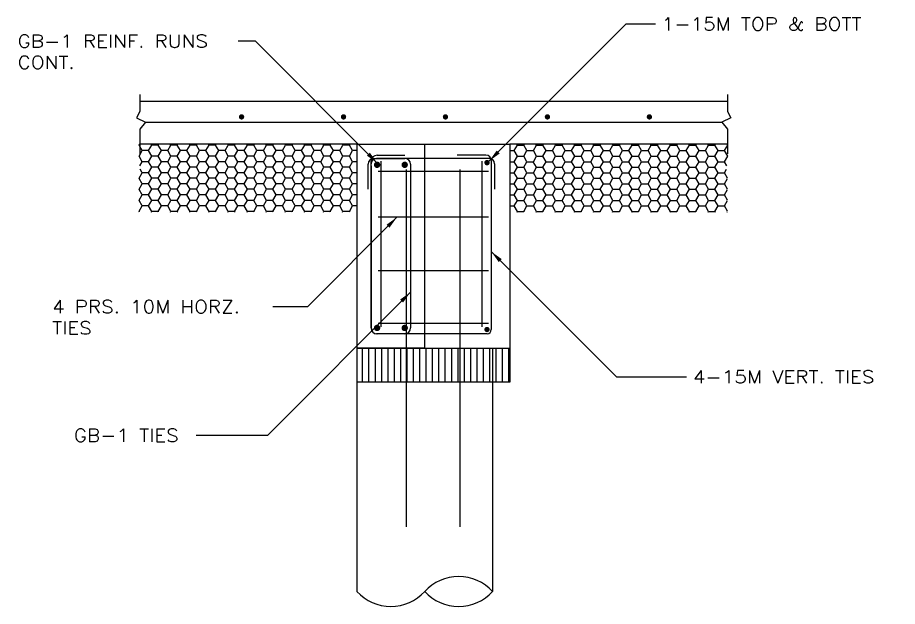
# Model space of a CAD drawing. Header units: inches. Extents: x -229 to 9761, y -1201 to 3580.
# Drawn here: x 1670.2 to 1773.7, y -567 to -497.8 of the extents above; entities that cross this region are included whole.
import ezdxf

# ---------------------------------------------------------------- set-up
doc = ezdxf.new("R2010")
doc.units = ezdxf.units.IN
doc.header["$MEASUREMENT"] = 0
for name, color, linetype in [('Foundation_Details_Reinf', 131, 'CONTINUOUS'), ('LAYER11A', 11, 'CONTINUOUS'), ('LAYER131A', 131, 'CONTINUOUS'), ('LAYER72A', 72, 'CONTINUOUS'), ('LAYER7A', 7, 'CONTINUOUS'), ('Structural_Plan_GB', 41, 'CONTINUOUS'), ('Structural_Section_Dim', 5, 'CONTINUOUS'), ('Structural_Section_Reinf', 131, 'CONTINUOUS')]:
    doc.layers.add(name, color=color, linetype=linetype)
doc.styles.add('ROMANS-115', font='romans.shx', dxfattribs={"width": 1.15})
doc.dimstyles.new('112-ROMANS-115-MS-BPV', dxfattribs={"dimscale": 0, "dimtxt": 1.5, "dimasz": 1.5, "dimexe": 1.5, "dimexo": 0.75, "dimgap": 0.75, "dimtad": 1, "dimdec": 3, "dimlfac": -96, "dimrnd": 0.125, "dimzin": 1, "dimdsep": 46, "dimlunit": 4, "dimtxsty": 'ROMANS-115', "dimcen": 0.75, "dimclrd": 256, "dimclre": 256, "dimclrt": 256, "dimadec": 0, "dimazin": 0, "dimtfac": 1, "dimtdec": 3, "dimtofl": 0, "dimtmove": 0, "dimatfit": 0, "dimfxl": 1, "dimfrac": 2, "dimtolj": 1, "dimtzin": 0, "dimarcsym": 0})

msp = doc.modelspace()

# ---------------------------------------------------------------- hatches: boundary and pattern name
at = {"layer": 'LAYER7A'}
h = msp.add_hatch(dxfattribs=at)
h.set_pattern_fill('HONEY', color=256, scale=6, style=0)
h.set_pattern_definition([(180, (7099.08886, -1338.3014), (-1.125, 0.64951905), [0.75, -1.5]), (60, (7099.08886, -1338.3014), (1.125, 0.649519054), [0.75, -1.5]), (120, (7099.08886, -1338.3014), (-2e-09, 1.299038104), [-1.5, 0.75])])
h.paths.add_polyline_path([(1708.102024, -512.636491), (1708.102024, -520.636491), (1684.479228, -520.636491), (1684.479228, -515.802656), (1684.76802, -515.349393), (1684.231692, -514.937335), (1684.437972, -514.525278), (1684.437972, -512.636491)])
h.paths.add_polyline_path([(1708.102024, -512.636491), (1710.102024, -512.636491), (1710.102024, -520.636491), (1708.102024, -520.636491)])
h = msp.add_hatch(dxfattribs=at)
h.set_pattern_fill('HONEY', color=256, scale=6, style=0)
h.set_pattern_definition([(0, (-3660.8848, -1338.3014), (1.125, 0.64951905), [0.75, -1.5]), (120, (-3660.8848, -1338.3014), (-1.125, 0.649519054), [0.75, -1.5]), (60, (-3660.8848, -1338.3014), (2e-09, 1.299038104), [-1.5, 0.75])])
h.paths.add_polyline_path([(1730.102024, -512.636491), (1730.102024, -520.636491), (1753.724819, -520.636491), (1753.724819, -515.802656), (1753.436027, -515.349393), (1753.972355, -514.937335), (1753.766075, -514.525278), (1753.766075, -512.636491)])
h.paths.add_polyline_path([(1730.102024, -512.636491), (1728.102024, -512.636491), (1728.102024, -520.636491), (1730.102024, -520.636491)])
h = msp.add_hatch(dxfattribs=at)
h.set_pattern_fill('LINE', color=256, scale=5.98958, angle=90, style=0)
h.paths.add_polyline_path([(1718.952451, -536.636491), (1710.102024, -536.636491), (1710.102024, -540.629546), (1718.952451, -540.629546)])
h.paths.add_polyline_path([(1725.251596, -536.636491), (1718.952451, -536.636491), (1718.952451, -540.629546), (1725.251596, -540.629546)])
h.paths.add_polyline_path([(1728.102024, -536.636491), (1725.251596, -536.636491), (1725.251596, -540.629546), (1728.102024, -540.629546)])

# ---------------------------------------------------------------- linework, layer by layer
at = {"layer": 'Foundation_Details_Reinf'}
for p, q in [((1715.952451, -557.636491), (1715.952451, -515.636491)), ((1722.251596, -557.636491), (1722.251596, -515.636491))]:
    msp.add_line(p, q, dxfattribs=at)
at = {"layer": 'LAYER11A'}
for p, q in [((1753.724819, -507.636491), (1684.536726, -507.636491)), ((1710.102024, -512.636491), (1684.536726, -512.636491)), ((1753.724819, -512.636491), (1728.102024, -512.636491)), ((1710.102024, -536.636491), (1728.102024, -536.636491))]:
    msp.add_line(p, q, dxfattribs=at)
at = {"layer": 'LAYER131A'}
for p, q in [((1710.102024, -536.636491), (1710.102024, -565.251163)), ((1728.102024, -536.636491), (1728.102024, -540.629546)), ((1728.102024, -540.629546), (1710.102024, -540.629546)), ((1726.07424, -540.629546), (1726.07424, -565.251163))]:
    msp.add_line(p, q, dxfattribs=at)
at = {"layer": 'LAYER131A', "ltscale": 3}
msp.add_line((1726.07424, -536.636491), (1726.07424, -540.629546), dxfattribs=at)
at = {"layer": 'LAYER131A'}
for points, const_width in [([(1696.369341, -509.442388, 1), (1696.681841, -509.442388, 1)], 0.3125), ([(1708.369341, -509.442388, 1), (1708.681841, -509.442388, 1)], 0.3125), ([(1720.369341, -509.442388, 1), (1720.681841, -509.442388, 1)], 0.3125), ([(1732.369341, -509.442388, 1), (1732.681841, -509.442388, 1)], 0.3125), ([(1744.369341, -509.442388, 1), (1744.681841, -509.442388, 1)], 0.3125), ([(1725.258274, -514.823991, 1), (1725.570774, -514.823991, 1)], 0.3125), ([(1712.289524, -515.077012, 1), (1712.664524, -515.077012, 1)], 0.375), ([(1715.914524, -515.077012, -1), (1715.539524, -515.077012, -1)], 0.375), ([(1712.289524, -534.261491, -1), (1712.664524, -534.261491, -1)], 0.375), ([(1715.914524, -534.261491, 1), (1715.539524, -534.261491, 1)], 0.375), ([(1725.258274, -534.448991, -1), (1725.570774, -534.448991, -1)], 0.3125)]:
    msp.add_lwpolyline(points, format="xyb", close=True, dxfattribs=dict(at, const_width=const_width))
for centre, start, end in [((1722.081186, -568.921168), 42.58603586, 137.41396414), ((1714.095078, -561.581157), 222.58603586, 317.41396414), ((1722.081186, -561.581157), 222.58603586, 317.41396414)]:
    msp.add_arc(centre, 5.423414, start, end, dxfattribs=at)
at = {"layer": 'LAYER72A'}
for p, q in [((1685.189005, -510.067388), (1753.07254, -510.067388)), ((1712.102024, -514.323991), (1715.727024, -514.323991)), ((1712.477024, -513.948991), (1715.727024, -513.948991)), ((1711.414524, -517.948991), (1711.414524, -515.011491)), ((1711.789524, -534.261491), (1711.789524, -514.636491)), ((1716.414524, -515.011491), (1716.414524, -534.261491)), ((1715.727024, -534.948991), (1712.477024, -534.948991))]:
    msp.add_line(p, q, dxfattribs=at)
for centre, start, end in [((1712.102024, -515.011491), 90, 180), ((1712.477024, -514.636491), 90, 180), ((1715.727024, -515.011491), 0, 90), ((1712.477024, -534.261491), 180, 270), ((1715.727024, -534.261491), 270, 0)]:
    msp.add_arc(centre, 0.6875, start, end, dxfattribs=at)
at = {"layer": 'Structural_Plan_GB'}
for p, q in [((1710.102024, -512.636491), (1710.102024, -536.636491)), ((1710.102024, -512.636491), (1728.102024, -512.636491)), ((1728.102024, -512.636491), (1728.102024, -536.636491)), ((1710.102024, -536.636491), (1728.102024, -536.636491))]:
    msp.add_line(p, q, dxfattribs=at)
at = {"layer": 'Structural_Plan_GB', "ltscale": 10}
for q in [(1718.102024, -512.636491), (1710.102024, -536.636491)]:
    msp.add_line((1718.102024, -536.636491), q, dxfattribs=at)
at = {"layer": 'Structural_Section_Dim'}
for p, q in [((1684.536726, -506.797764), (1684.536726, -508.803604)), ((1753.724819, -506.797764), (1753.724819, -508.803604)), ((1684.536726, -508.803604), (1684.154173, -509.567734)), ((1753.724819, -508.803604), (1754.107372, -509.567734)), ((1684.154173, -509.567734), (1685.206193, -510.045316)), ((1685.206193, -510.045316), (1684.536726, -510.904963)), ((1754.107372, -509.567734), (1753.055351, -510.045316)), ((1753.055351, -510.045316), (1753.724819, -510.904963)), ((1684.536726, -510.904963), (1684.536726, -513.77045)), ((1753.724819, -510.904963), (1753.724819, -513.77045))]:
    msp.add_line(p, q, dxfattribs=at)
at = {"layer": 'Structural_Section_Reinf'}
for p, q in [((1725.664524, -514.323991), (1712.414524, -514.323991)), ((1725.289524, -513.948991), (1721.914524, -513.948991)), ((1725.914524, -514.573991), (1725.914524, -534.448991)), ((1711.789524, -515.198991), (1711.789524, -534.323991)), ((1712.914524, -514.636491), (1712.914524, -534.136491)), ((1724.789524, -514.636491), (1724.789524, -534.136491)), ((1726.289524, -514.948991), (1726.289524, -517.948991)), ((1712.602024, -515.823991), (1725.602024, -515.823991)), ((1725.602024, -521.240658), (1712.602024, -521.240658)), ((1725.602024, -527.532325), (1712.602024, -527.532325)), ((1712.602024, -533.698991), (1725.602024, -533.698991)), ((1725.414524, -534.948991), (1712.414524, -534.948991))]:
    msp.add_line(p, q, dxfattribs=at)
for centre, radius, start, end in [((1712.414524, -514.948991), 0.625, 90, 180), ((1725.289524, -514.573991), 0.625, 0, 90), ((1725.664524, -514.948991), 0.625, 0, 90), ((1712.414524, -534.323991), 0.625, 180, 270), ((1725.414524, -534.448991), 0.5, 270, 0)]:
    msp.add_arc(centre, radius, start, end, dxfattribs=at)

# ---------------------------------------------------------------- texts
at = {"layer": 'Structural_Section_Dim', "ltscale": 15, "char_height": 1.5, "attachment_point": 1, "style": 'ROMANS-115'}
for s, insert in [('\\A1;1-15M TOP & BOTT', (1745.976681, -497.76783)), ('\\A1;GB-1 REINF. RUNS\\PCONT.', (1670.166872, -499.786748)), ('\\A1;4 PRS. 10M HORZ.\\PTIES', (1674.23497, -531.010969)), ('4-15M VERT. TIES', (1749.647008, -539.261846)), ('\\A1;GB-1 TIES', (1676.781259, -546.144341))]:
    msp.add_mtext(s, dxfattribs=dict(at, insert=insert))

# ---------------------------------------------------------------- leaders
at = {"layer": 'Structural_Section_Dim', "ltscale": 15, "annotation_type": 0, "has_hookline": 1}
for points, hookline_direction, text_width in [([(1725.6752, -514.626519), (1741.783889, -498.51783), (1745.226681, -498.51783)], 0, 26.778571), ([(1712.502593, -514.876718), (1698.162623, -500.536748), (1696.134729, -500.536748)], 1, 25.217857), ([(1714.8181, -521.240658), (1704.29779, -531.760969), (1700.202827, -531.760969)], 1, 25.217857), ([(1725.914524, -525.284199), (1740.642171, -540.011846), (1748.897008, -540.011846)], 0, 24.067857), ([(1716.414524, -530.045638), (1699.56582, -546.894341), (1691.166973, -546.894341)], 1, 13.635714)]:
    msp.add_leader(points, dimstyle='112-ROMANS-115-MS-BPV', override={"dimscale": 1, "dimtad": 0}, dxfattribs=dict(at, hookline_direction=hookline_direction, text_width=text_width))

doc.saveas('drawing.dxf')
